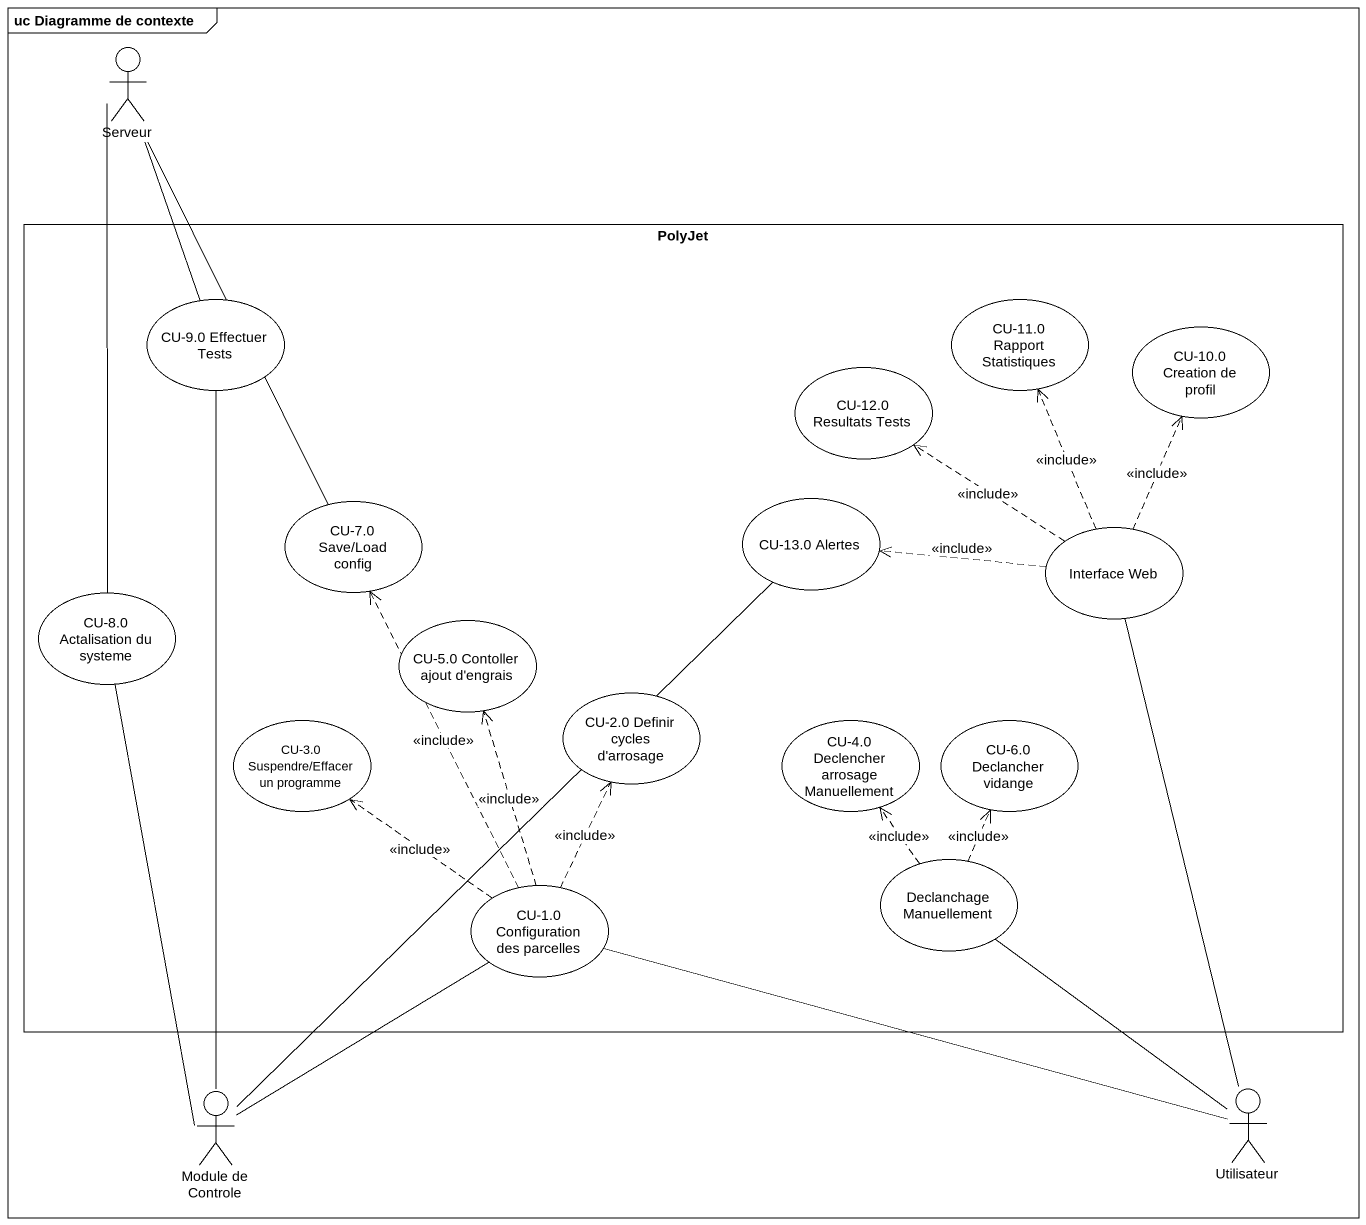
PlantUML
@startuml
mainframe uc Diagramme de contexte
actor Serveur
rectangle PolyJet {
  usecase "CU-9.0 Effectuer Tests" as CU_9_0_Effectuer_Tests
  usecase "CU-11.0 Rapport Statistiques" as CU_11_0_Rapport_Statistiques
  usecase "CU-10.0 Creation de profil" as CU_10_0_Creation_de_profil
  usecase "CU-12.0 Resultats Tests" as CU_12_0_Resultats_Tests
  usecase "CU-7.0 Save/Load config" as CU_7_0_Save_Load_config
  usecase "CU-13.0 Alertes" as CU_13_0_Alertes
  usecase "Interface Web" as Interface_Web
  usecase "CU-8.0 Actalisation du systeme" as CU_8_0_Actalisation_du
  usecase "CU-5.0 Contoller ajout d'engrais" as CU_5_0_Contoller_ajout_d
  usecase "CU-2.0 Definir cycles d'arrosage" as CU_2_0_Definir_cycles_d
  usecase "CU-3.0 Suspendre/Effacer un programme" as CU_3_0_Suspendre_Effacer_un
  usecase "CU-4.0 Declencher arrosage Manuellement" as CU_4_0_Declencher_arrosage
  usecase "CU-6.0 Declancher vidange" as CU_6_0_Declancher_vidange
  usecase "Declanchage Manuellement" as Declanchage_Manuellement
  usecase "CU-1.0 Configuration des parcelles" as CU_1_0_Configuration_des
}
actor "Module de Controle" as Module_de_Controle
actor Utilisateur
Serveur -- CU_7_0_Save_Load_config
Serveur -- CU_8_0_Actalisation_du
CU_9_0_Effectuer_Tests -up- Serveur
CU_9_0_Effectuer_Tests -- Module_de_Controle
CU_13_0_Alertes -- Module_de_Controle
Interface_Web .up.> CU_11_0_Rapport_Statistiques : <<include>>
Interface_Web .up.> CU_10_0_Creation_de_profil : <<include>>
Interface_Web .up.> CU_12_0_Resultats_Tests : <<include>>
Interface_Web .left.> CU_13_0_Alertes : <<include>>
Declanchage_Manuellement .up.> CU_4_0_Declencher_arrosage : <<include>>
Declanchage_Manuellement .up.> CU_6_0_Declancher_vidange : <<include>>
CU_1_0_Configuration_des .up.> CU_7_0_Save_Load_config : <<include>>
CU_1_0_Configuration_des .up.> CU_5_0_Contoller_ajout_d : <<include>>
CU_1_0_Configuration_des .up.> CU_2_0_Definir_cycles_d : <<include>>
CU_1_0_Configuration_des .up.> CU_3_0_Suspendre_Effacer_un : <<include>>
Module_de_Controle -up- CU_8_0_Actalisation_du
Module_de_Controle -up- CU_1_0_Configuration_des
Utilisateur -up- Interface_Web
Utilisateur -up- Declanchage_Manuellement
Utilisateur -left- CU_1_0_Configuration_des
@enduml
